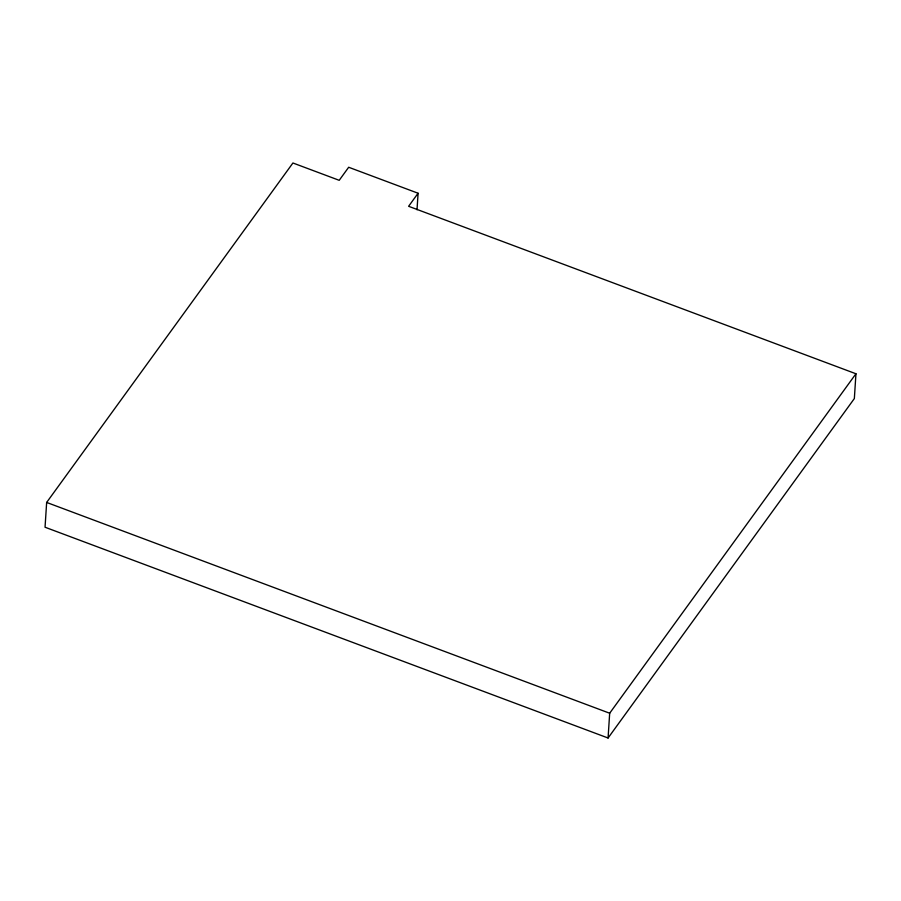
<?xml version="1.0" encoding="UTF-8"?>
<svg xmlns="http://www.w3.org/2000/svg" width="901" height="901" viewBox="0 0 901 901"><rect width="100%" height="100%" fill="white"/><g stroke="black" fill="none" stroke-linecap="round" stroke-linejoin="round"><path stroke-width="1.35" d="M46.649 502.443L45.05 527.231L608.074 738.009L854.351 398.557L855.95 373.769L408.615 206.295L418.087 193.242L348.676 167.259L339.204 180.313L292.926 162.991L46.649 502.443L609.673 713.232L608.074 738.009M417.017 209.764L418.087 193.242M609.673 713.232L855.95 373.769"/></g></svg>
